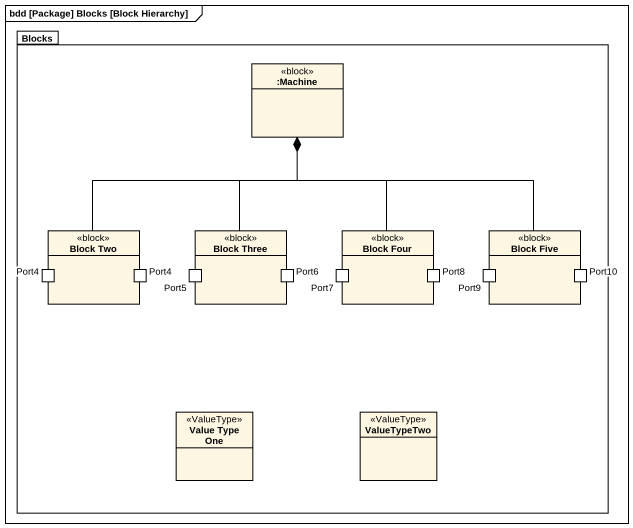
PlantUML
@startuml
mainframe bdd [Package] Blocks [Block Hierarchy]
allowmixing
hide circle
hide empty members
package Blocks {
  class ":Machine" as Machine <<block>>
  rectangle "Block Two" as Block_Two <<block>> {
    port Port4
    port "Port4" as Port4_2
  }
  rectangle "Block Three" as Block_Three <<block>> {
    port Port5
    port Port6
  }
  rectangle "Block Four" as Block_Four <<block>> {
    port Port7
    port Port8
  }
  rectangle "Block Five" as Block_Five <<block>> {
    port Port9
    port Port10
  }
  class "Value Type One" as Value_Type_One <<ValueType>>
  class ValueTypeTwo <<ValueType>>
}
Block_Two -up-* Machine
Block_Three -up-* Machine
Block_Four -up-* Machine
Block_Five -up-* Machine
@enduml
